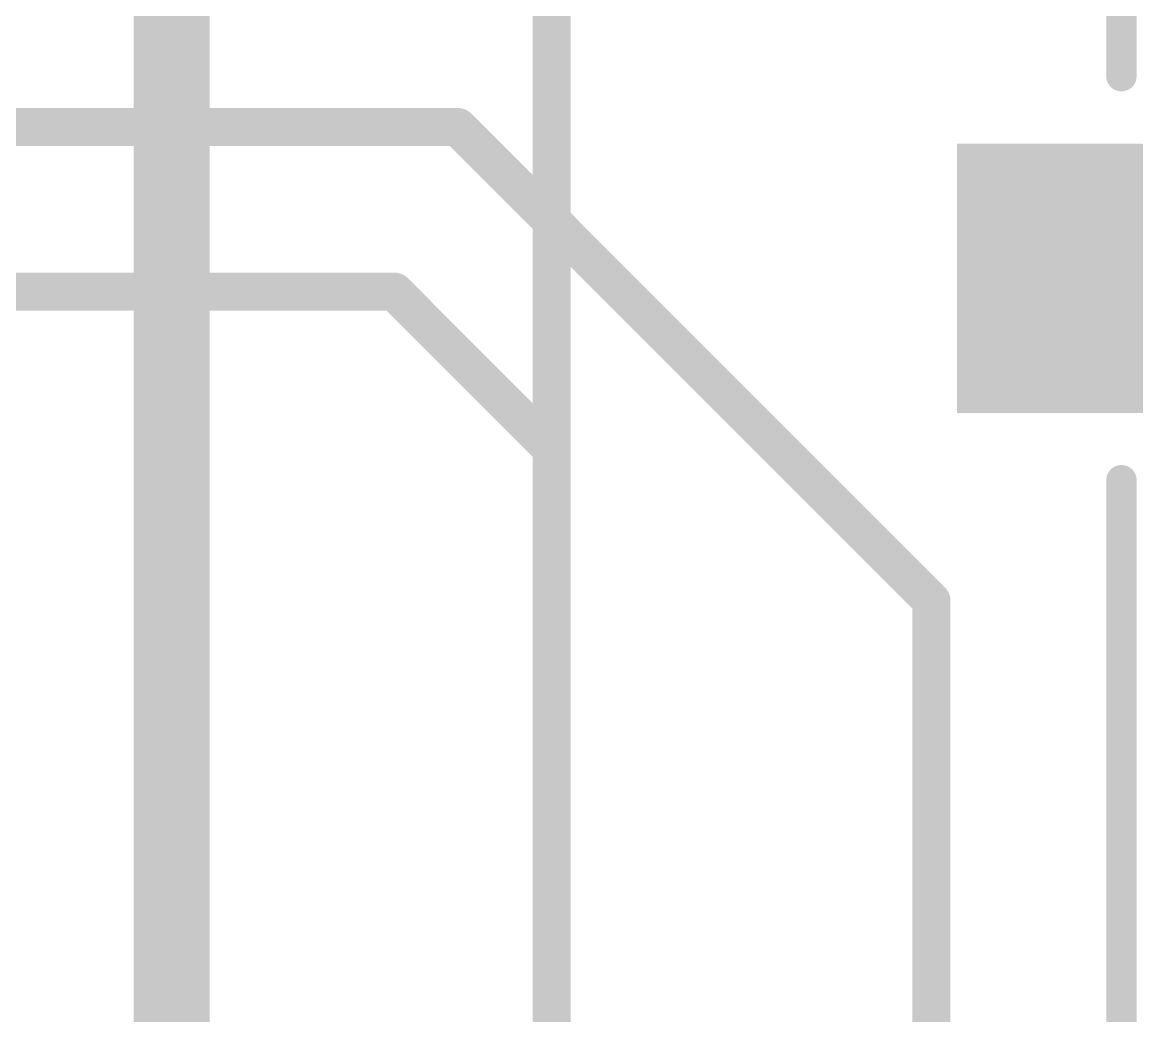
# Model space of a CAD drawing. Extents: x -20 to 87, y -17 to 53.
# Drawn here: x 9.16 to 16.61, y 8.91 to 15.55 of the extents above; entities that cross this region are included whole.
import ezdxf

# ---------------------------------------------------------------- set-up
doc = ezdxf.new("R2010")
doc.units = 0
for name, color, linetype in [('1', 12, 'CONTINUOUS'), ('16', 132, 'CONTINUOUS'), ('21', 41, 'CONTINUOUS')]:
    doc.layers.add(name, color=color, linetype=linetype)

# ---------------------------------------------------------------- blocks, each defined once
blk = doc.blocks.new('RECT')
blk.add_solid([(-0.5, -0.5), (0.5, -0.5), (-0.5, 0.5), (0.5, 0.5)])

msp = doc.modelspace()

# ---------------------------------------------------------------- linework, layer by layer
at = {"layer": '1', "const_width": 0.254}
for points in [[(5.81, 14.85), (12.074, 14.85)], [(12.074, 14.85), (15.24, 11.684)], [(6.21, 13.75), (11.65, 13.75)], [(11.65, 13.75), (12.7, 12.7)], [(12.7, 12.7), (12.7, 6.35)], [(15.24, 11.684), (15.24, 6.35)]]:
    msp.add_lwpolyline(points, dxfattribs=at)
at = {"layer": '1', "const_width": 0.127}
for points in [[(12.1189, 14.8949, 1), (12.0291, 14.8051)], [(12.074, 14.7865, 1), (12.074, 14.9135)], [(11.6949, 13.7949, 1), (11.6051, 13.7051)], [(11.65, 13.6865, 1), (11.65, 13.8135)], [(12.7635, 12.7, 1), (12.6365, 12.7)], [(12.6551, 12.6551, 1), (12.7449, 12.7449)], [(15.3035, 11.684, 1), (15.1765, 11.684)], [(15.1951, 11.6391, 1), (15.2849, 11.7289)]]:
    msp.add_lwpolyline(points, format="xyb", dxfattribs=at)
at = {"layer": '16'}
for points, const_width in [([(10.16, 25.4), (10.16, 5.842)], 0.508), ([(12.7, 6.35), (12.7, 19.558)], 0.254)]:
    msp.add_lwpolyline(points, dxfattribs=dict(at, const_width=const_width))
at = {"layer": '21', "const_width": 0.2032}
for points in [[(16.51, 18.19), (16.51, 15.19)], [(16.51, 7.59), (16.51, 12.49)]]:
    msp.add_lwpolyline(points, dxfattribs=at)
at = {"layer": '21', "const_width": 0.1016}
for points in [[(16.4592, 15.19, 1), (16.5608, 15.19)], [(16.5608, 12.49, 1), (16.4592, 12.49)]]:
    msp.add_lwpolyline(points, format="xyb", dxfattribs=at)

# ---------------------------------------------------------------- block references
at = {"layer": '1', "xscale": 1.8, "yscale": 1.4, "rotation": 90}
msp.add_blockref('RECT', (16.11, 13.84), dxfattribs=at)

doc.saveas('drawing.dxf')
